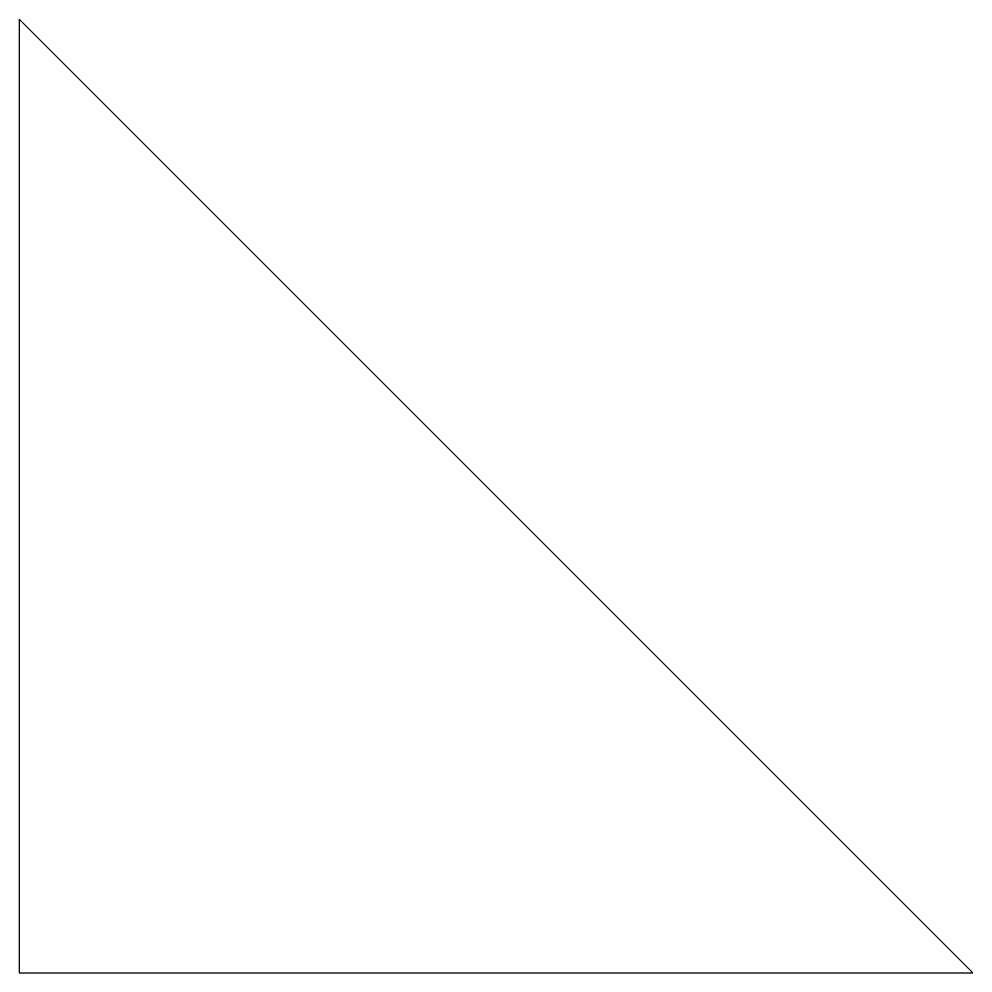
# Model space of a CAD drawing. Header units: millimetres. Extents: x -10 to 10, y -10 to 10.
import ezdxf

# ---------------------------------------------------------------- set-up
doc = ezdxf.new("R2010")
doc.units = ezdxf.units.MM
doc.layers.get('0').update_dxf_attribs({"linetype": 'CONTINUOUS'})

msp = doc.modelspace()

# ---------------------------------------------------------------- linework, layer by layer
for p, q in [((-10, 10), (-10, -10)), ((10, -10), (-10, 10)), ((-10, -10), (10, -10))]:
    msp.add_line(p, q)

doc.saveas('drawing.dxf')
